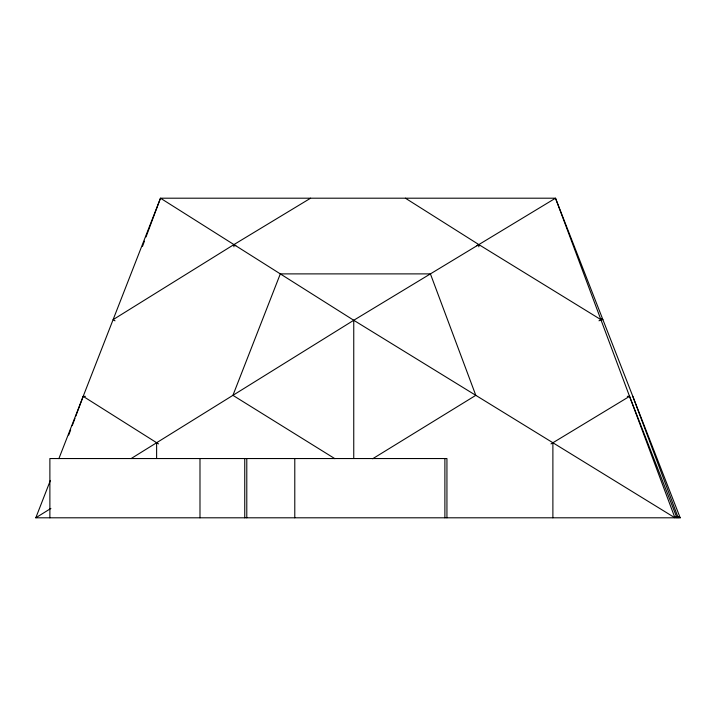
<?xml version="1.0" encoding="UTF-8"?>
<svg xmlns="http://www.w3.org/2000/svg" width="716" height="716" viewBox="0 0 716 716"><rect width="100%" height="100%" fill="white"/><g stroke="black" fill="none" stroke-linecap="round" stroke-linejoin="round"><path stroke-width="1.07" d="M68.709 435.086L70.66 429.851M72.227 425.671L74.965 418.341M75.753 416.247L83.181 396.351L85.419 396.351M142.502 246.358L144.453 241.122M146.019 236.942L160.491 198.198L555.509 198.198L680.2 517.802L35.8 517.802L50.38 480.427M58.882 458.634L160.491 198.198L353.749 320.276L674.937 517.802L555.509 198.198L353.749 320.276L131.135 458.571M35.8 517.802L50.899 508.414M476.937 245.767L478.834 244.586L600.894 319.649L602.89 319.649L601.001 318.477M550.998 443.911L629.552 396.351L676.942 517.802L675.054 516.63M372.669 458.759L475.8 395.339L430.414 273.888L280.314 273.888L232.924 395.339L334.864 458.67M598.997 320.813L600.894 319.649M310.601 198.198L233.926 244.586L113.11 319.649L115.008 320.831M627.323 396.351L629.552 396.351M235.824 245.758L233.926 244.586L233.926 246.823M676.316 516.639L678.204 517.802L632.819 396.351M83.181 396.351L158.513 443.902M678.312 516.63L680.2 517.802M405.399 198.198L478.834 244.586L478.834 246.823M552.886 442.739L552.886 517.802M446.936 517.802L446.936 458.544L49.878 458.544L49.878 517.802M444.887 458.544L444.887 517.802M353.749 320.276L353.749 458.159M294.786 458.544L294.786 517.802M246.787 458.544L246.787 517.802M244.747 458.544L244.747 517.802M199.988 458.544L199.988 517.802M156.616 442.739L156.616 458.195"/></g></svg>
